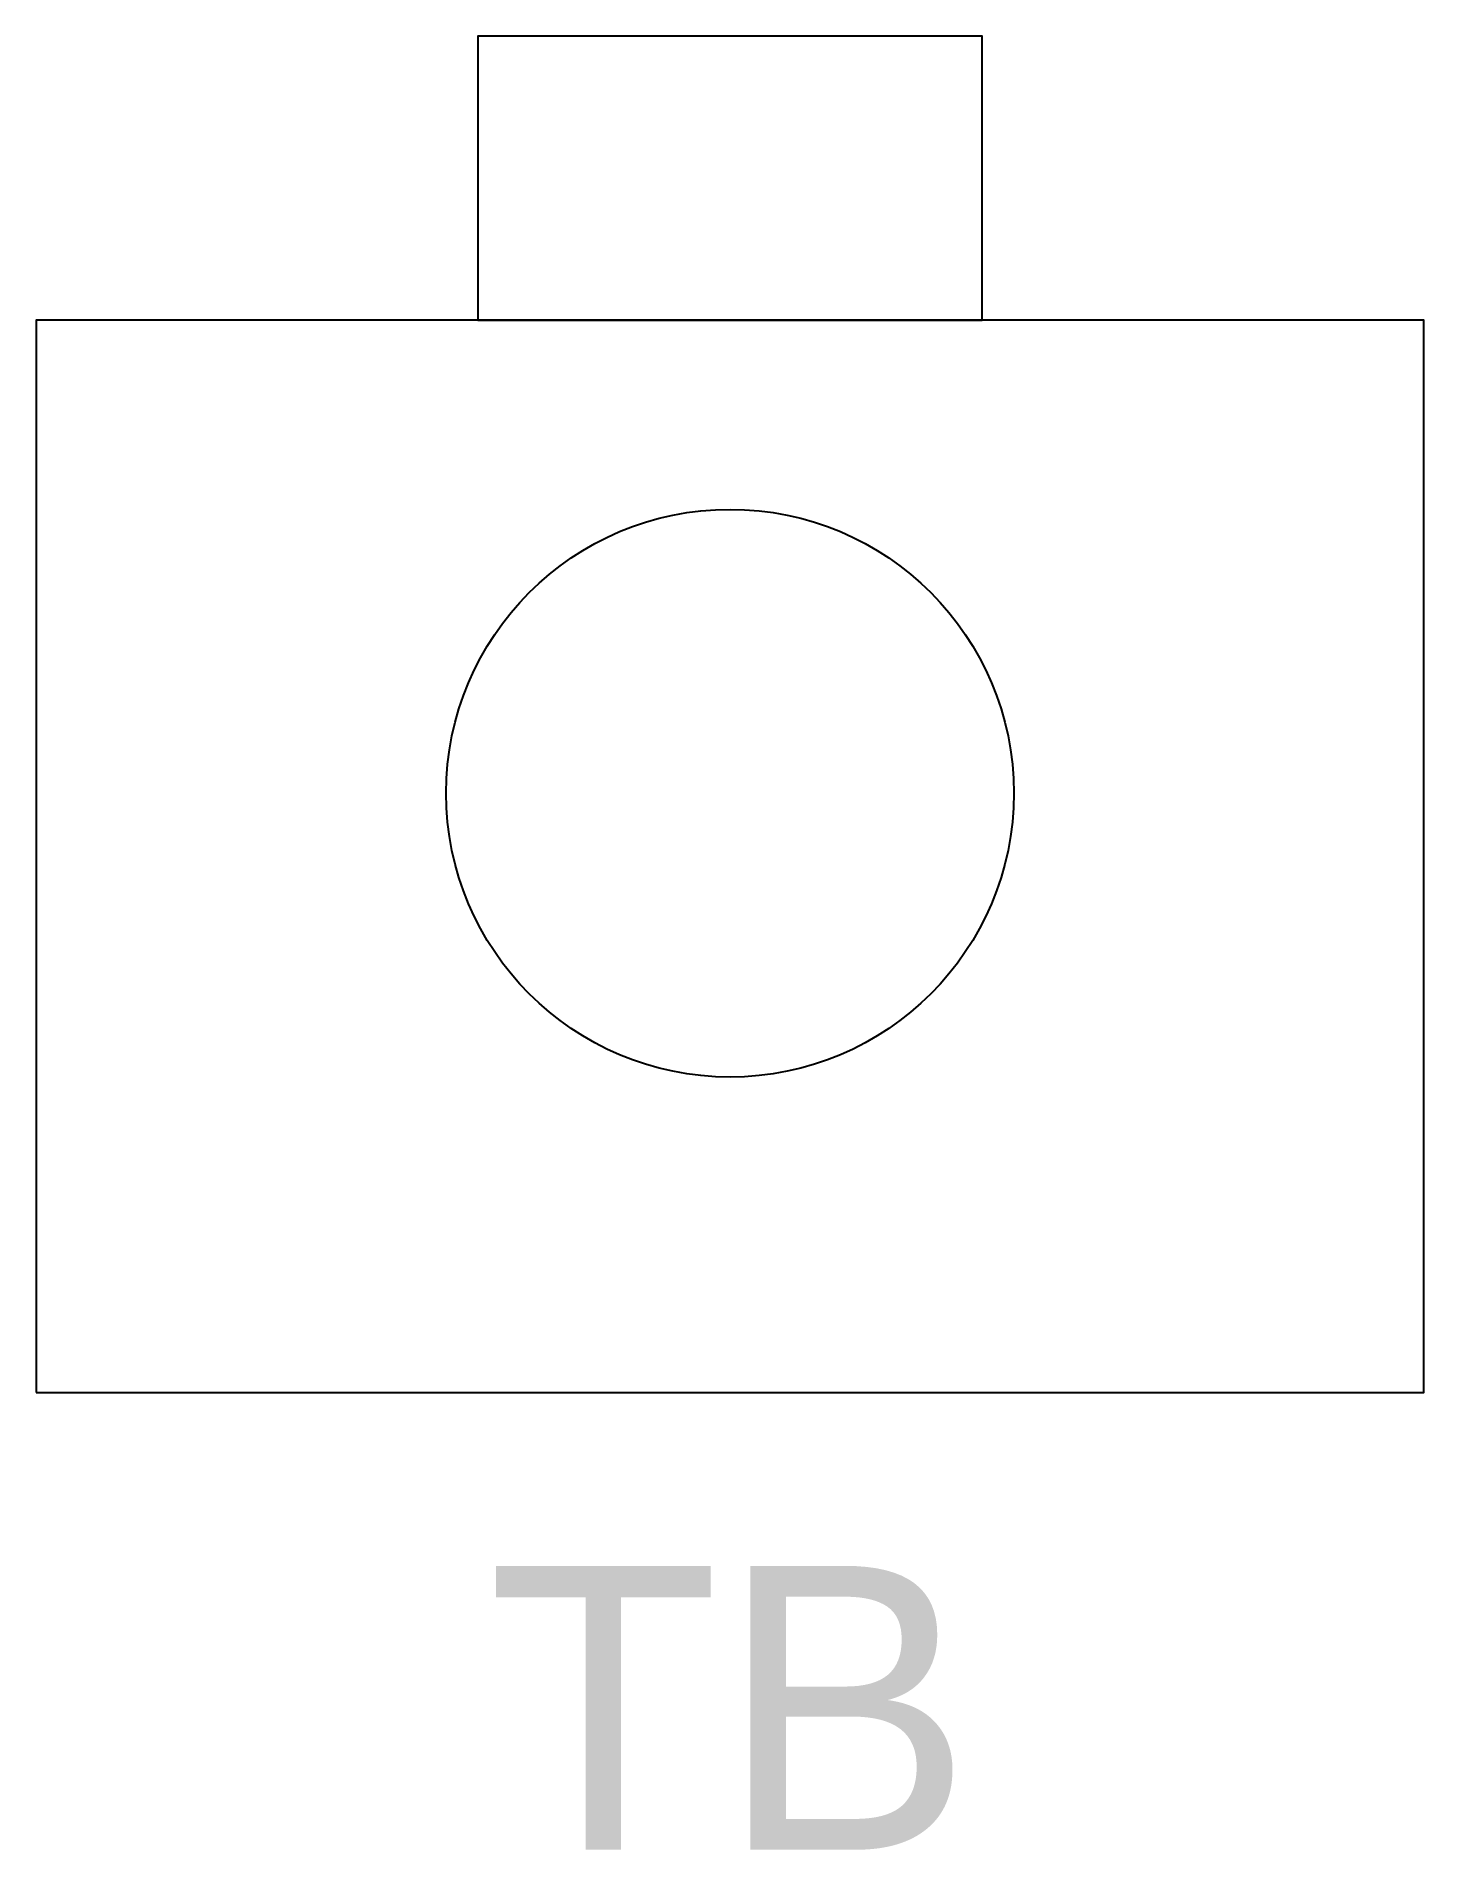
# Model space of a CAD drawing. Header units: metres. Extents: x -0.22 to 0.22, y -0.315 to 0.26.
import ezdxf
from ezdxf.enums import TextEntityAlignment as Align

# ---------------------------------------------------------------- set-up
doc = ezdxf.new("R2010")
doc.units = ezdxf.units.M

msp = doc.modelspace()

# ---------------------------------------------------------------- linework, layer by layer
for points in [[(-0.08, 0.17), (0.08, 0.17), (0.08, 0.26), (-0.08, 0.26)], [(-0.22, -0.17), (0.22, -0.17), (0.22, 0.17), (-0.22, 0.17)]]:
    msp.add_lwpolyline(points, close=True)
msp.add_circle((0, 0.02), 0.09)

# ---------------------------------------------------------------- texts
msp.add_text('TB', height=0.09).set_placement((0, -0.27), align=Align.MIDDLE_CENTER)

doc.saveas('drawing.dxf')
